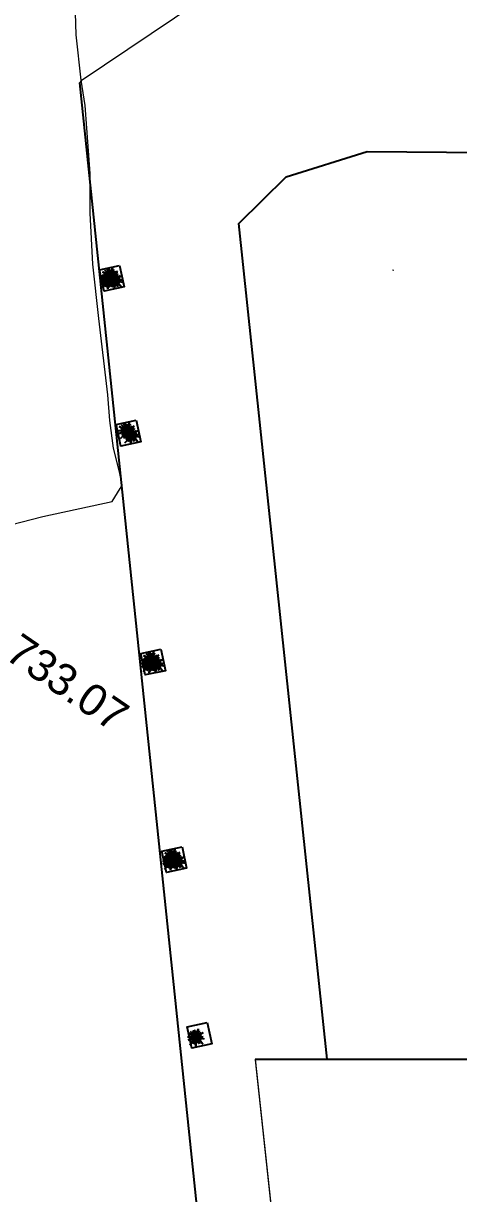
# Model space of a CAD drawing. Header units: metres. Extents: x 322294 to 7190115, y 7390841 to 10157759.
# Drawn here: x 323092.1 to 323116.3, y 7393293.1 to 7393358.2 of the extents above; entities that cross this region are included whole.
import ezdxf
from ezdxf.enums import TextEntityAlignment as Align

# ---------------------------------------------------------------- set-up
doc = ezdxf.new("R2010")
doc.units = ezdxf.units.M
doc.layers.get('0').update_dxf_attribs({"lineweight": 18})
for name, color, linetype, lineweight in [('100_SIST_VIARIO_MEIO_FIO', 1, 'Continuous', 18), ('214_PROJ_BEIRAL_EDIF', 10, 'Continuous', 18), ('604_CURVA_INTERM', 7, 'Continuous', 18), ('606_PTO_COTADO', 7, 'Continuous', 18), ('linagrossa', 7, 'Continuous', 25)]:
    doc.layers.add(name, color=color, linetype=linetype, lineweight=lineweight)
doc.layers.add('Cotas', color=1, linetype='Continuous')
doc.layers.add('VEGET', color=64, linetype='Continuous')
doc.styles.add('Style-Arial', font='arial.ttf', dxfattribs={"height": 1.75})

# ---------------------------------------------------------------- blocks, each defined once
blk = doc.blocks.new('A$C21090EC6')
for p, q in [((6.75, 6), (1.87, 12.75)), ((1.87, 12.75), (5.62, 7.12)), ((6.75, 6), (1.87, 9.75)), ((1.87, 9.75), (6.37, 6.37)), ((6.75, 6), (4.12, 11.25)), ((4.12, 11.25), (5.57, 7.63)), ((6.75, 6), (5.25, 10.5)), ((5.25, 10.5), (6.64, 7.02)), ((6.75, 6), (6, 13.12)), ((6, 13.12), (6.75, 7.5)), ((6.75, 6), (8.25, 13.12)), ((6.75, 7.5), (8.25, 13.12)), ((6.75, 6), (11.62, 12)), ((6.75, 6), (8.62, 11.25)), ((6.75, 6), (12.37, 9.75)), ((12.37, 9.75), (7.5, 6.75)), ((11.62, 12), (7.58, 7.33)), ((8.62, 11.25), (7.58, 7.33)), ((6.75, 6), (0, 8.25)), ((0, 8.25), (4.87, 6.75)), ((6.75, 6), (0.37, 2.25)), ((0.37, 2.25), (5.49, 4.81)), ((6.75, 6), (1.12, 4.87)), ((1.12, 4.87), (5.93, 5.52)), ((6.75, 6), (2.25, 6.37)), ((2.25, 6.37), (5.62, 6.37)), ((6.75, 6), (3.37, 7.87)), ((3.37, 7.87), (4.87, 6.75)), ((6.75, 6), (4.12, 0.37)), ((6.75, 6), (4.12, 2.62)), ((4.12, 2.62), (5.93, 5.52)), ((6.37, 4.87), (4.12, 0.37)), ((4.12, 0.37), (4.12, 0.37)), ((6.75, 6), (6, 0.75)), ((6, 0.75), (6.37, 4.87)), ((6.75, 6), (12.75, 7.87)), ((6.75, 6), (13.12, 6.75)), ((6.75, 6), (9.37, 0)), ((6.75, 6), (13.12, 3.37)), ((6.75, 6), (7.12, 1.87)), ((6.75, 6), (12, 5.25)), ((6.75, 6), (9.75, 1.87)), ((6.75, 6), (11.62, 2.62)), ((7.12, 1.87), (7.12, 4.87)), ((12.75, 7.87), (7.5, 6.37)), ((13.12, 6.75), (7.5, 6)), ((9.75, 1.87), (7.5, 5.25)), ((9.37, 0), (7.5, 4.87)), ((12, 5.25), (7.87, 5.62)), ((13.12, 3.37), (8.25, 5.25)), ((8.25, 5.25), (11.62, 2.62))]:
    blk.add_line(p, q)

msp = doc.modelspace()

# ---------------------------------------------------------------- linework, layer by layer
msp.add_line((323112.69, 7393344.493), (323112.614, 7393344.502))
at = {"layer": '100_SIST_VIARIO_MEIO_FIO'}
msp.add_lwpolyline([(323125.506, 7393369.924), (323120.475, 7393368.622), (323116.221, 7393367.154), (323109.588, 7393362.872), (323101.791, 7393359.414), (323095.289, 7393355.041), (323095.195, 7393354.929)], dxfattribs=at)
at = {"layer": '214_PROJ_BEIRAL_EDIF'}
for points in [[(323104.976, 7393300.606), (323106.251, 7393288.738), (323118.658, 7393288.927), (323117.454, 7393300.595)], [(323104.976, 7393300.557), (323106.25, 7393288.689), (323118.658, 7393288.879), (323117.454, 7393300.546)]]:
    msp.add_lwpolyline(points, close=True, dxfattribs=at)
at = {"layer": '604_CURVA_INTERM', "elevation": 733, "flags": 128}
msp.add_lwpolyline([(323087.323, 7393329.298), (323093.154, 7393330.805), (323097.009, 7393331.636), (323097.456, 7393332.368), (323097.579, 7393332.569), (323097.431, 7393333.293), (323097.084, 7393334.597), (323096.881, 7393336.152), (323096.77, 7393337.572), (323096.274, 7393341.811), (323095.945, 7393344.836), (323095.794, 7393347.685), (323095.8, 7393349.028), (323095.796, 7393349.884), (323095.509, 7393353.676), (323095.289, 7393355.09), (323095.016, 7393357.613), (323094.947, 7393360.06)], dxfattribs=at)
at = {"layer": 'Cotas'}
msp.add_line((323095.195, 7393354.929), (323104.9, 7393261.985), dxfattribs=at)
at = {"layer": 'linagrossa'}
for p, q in [((323106.694, 7393349.713), (323111.215, 7393351.12)), ((323111.215, 7393351.12), (323204.665, 7393350.368)), ((323104.068, 7393347.109), (323106.694, 7393349.713)), ((323108.981, 7393300.602), (323104.068, 7393347.109))]:
    msp.add_line(p, q, dxfattribs=at)
for points in [[(323097.43, 7393344.764), (323097.685, 7393343.576), (323096.565, 7393343.336), (323096.31, 7393344.524)], [(323098.355, 7393336.153), (323098.609, 7393334.964), (323097.49, 7393334.724), (323097.235, 7393335.913)], [(323099.723, 7393323.408), (323099.978, 7393322.22), (323098.858, 7393321.98), (323098.603, 7393323.168)], [(323100.903, 7393312.423), (323101.157, 7393311.234), (323100.038, 7393310.994), (323099.783, 7393312.183)], [(323102.309, 7393302.633), (323102.564, 7393301.445), (323101.444, 7393301.205), (323101.189, 7393302.393)]]:
    msp.add_lwpolyline(points, close=True, dxfattribs=at)

# ---------------------------------------------------------------- block references
at = {"layer": 'VEGET', "xscale": 0.06890406907109792, "yscale": 0.06890406907109792, "zscale": 0.06890406907109792, "rotation": 102.0957595953406}
for p in [(323097.449, 7393343.816), (323097.34, 7393343.582), (323097.685, 7393343.576), (323098.373, 7393335.204), (323098.61, 7393334.964), (323099.741, 7393322.46), (323099.633, 7393322.225), (323099.978, 7393322.22), (323100.921, 7393311.475), (323100.813, 7393311.24), (323101.157, 7393311.234), (323102.219, 7393301.45)]:
    msp.add_blockref('A$C21090EC6', p, dxfattribs=at)

# ---------------------------------------------------------------- texts
at = {"layer": '606_PTO_COTADO', "style": 'Style-Arial'}
msp.add_text('733.07', height=1.75, rotation=325.56883, dxfattribs=at).set_placement((323094.536, 7393321.555, 733.075), align=Align.MIDDLE_CENTER)

doc.saveas('drawing.dxf')
